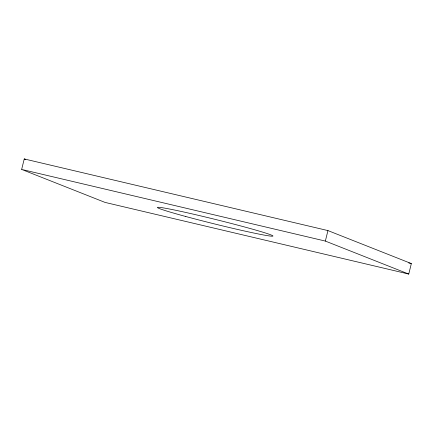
<?xml version="1.0" encoding="UTF-8"?>
<svg xmlns="http://www.w3.org/2000/svg" width="433" height="433" viewBox="0 0 433 433"><rect width="100%" height="100%" fill="white"/><g stroke="black" fill="none" stroke-linecap="round" stroke-linejoin="round"><path stroke-width="0.65" d="M21.65 169.433L24.248 158.943L327.949 230.589L411.35 263.567L408.752 274.057L105.051 202.411L21.65 169.433L325.351 241.078L408.752 274.057M325.351 241.078L327.949 230.589M408.72 262.945L411.35 263.567M24.248 158.943L25.498 159.441M185.795 216.505A59.478 2.284 13.9 0 0 272.936 236.034A59.478 2.284 13.9 0 0 186.872 212.695A59.478 2.284 13.9 0 0 185.795 216.505"/></g></svg>
